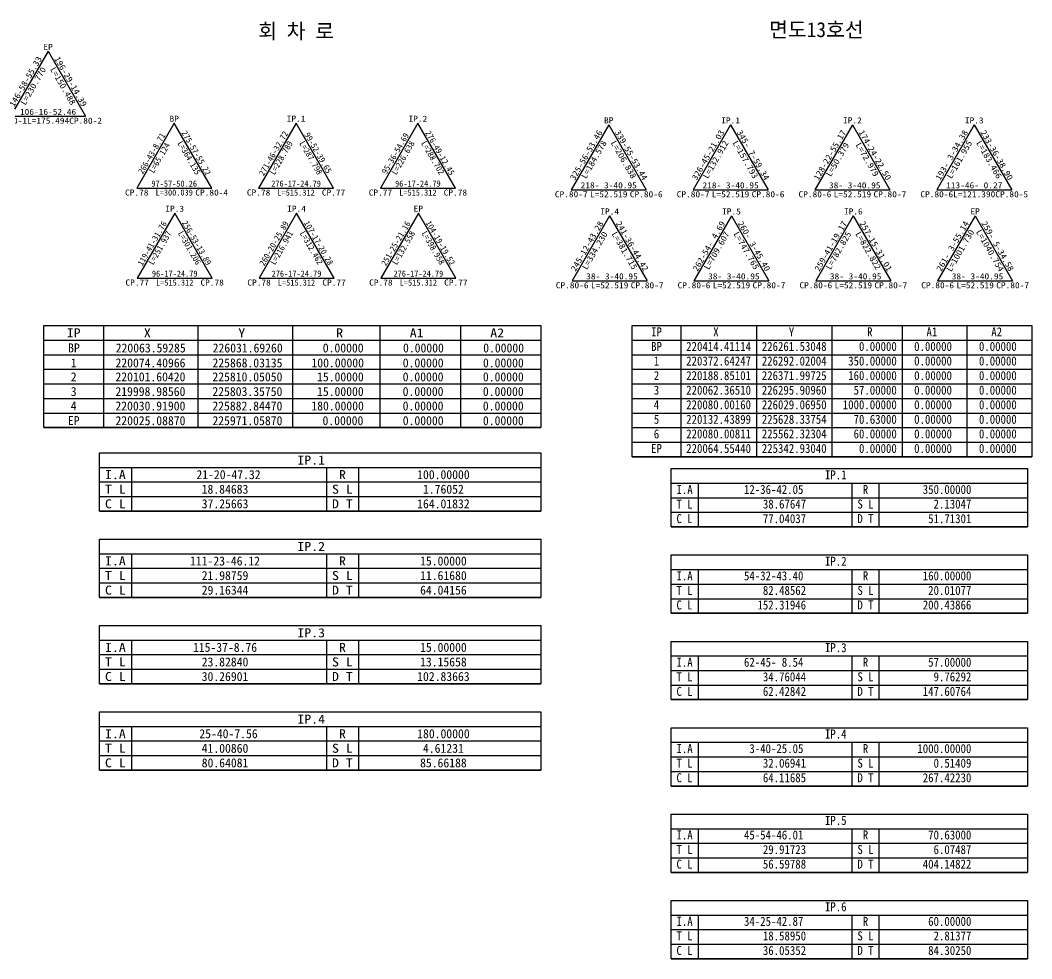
# Model space of a CAD drawing. Extents: x 233244 to 234009, y 219707 to 220193.
# Drawn here: x 233499 to 234009, y 219715 to 220188 of the extents above; entities that cross this region are included whole.
import ezdxf
from ezdxf.enums import TextEntityAlignment as Align

# ---------------------------------------------------------------- set-up
doc = ezdxf.new("R2010")
doc.units = 0
doc.header["$LTSCALE"] = 127
doc.header["$MEASUREMENT"] = 0
for name, color, linetype in [('CA-ALGN-TEXT', 3, 'CONTINUOUS'), ('CA-LEAD', 1, 'CONTINUOUS'), ('CA-TABL-LIN1', 4, 'CONTINUOUS'), ('CA-TABL-LIN2', 1, 'CONTINUOUS'), ('CA-TABL-TEX1', 6, 'CONTINUOUS'), ('CA-TABL-TEX2', 3, 'CONTINUOUS'), ('CA-TEXT', 3, 'CONTINUOUS'), ('CZ-TEX1', 6, 'CONTINUOUS')]:
    doc.layers.add(name, color=color, linetype=linetype)
doc.styles.add('GHS', font='DotumChe.ttf')

msp = doc.modelspace()

# ---------------------------------------------------------------- linework, layer by layer
at = {"layer": 'CA-LEAD'}
for p, q in [((233513.01, 220172.61), (233494.11, 220139.88)), ((233513.01, 220172.61), (233531.91, 220139.88)), ((233494.11, 220139.88), (233531.91, 220139.88)), ((233576.6, 220136.4), (233557.7, 220103.66)), ((233595.5, 220103.66), (233576.6, 220136.4)), ((233638.02, 220136.4), (233619.12, 220103.66)), ((233656.92, 220103.66), (233638.02, 220136.4)), ((233699.45, 220136.4), (233680.55, 220103.66)), ((233718.35, 220103.66), (233699.45, 220136.4)), ((233795.66, 220135.54), (233776.76, 220102.8)), ((233795.66, 220135.54), (233814.56, 220102.8)), ((233857.08, 220135.54), (233838.18, 220102.8)), ((233857.08, 220135.54), (233875.98, 220102.8)), ((233918.51, 220135.54), (233899.61, 220102.8)), ((233918.51, 220135.54), (233937.41, 220102.8)), ((233979.93, 220135.54), (233961.03, 220102.8)), ((233979.93, 220135.54), (233998.83, 220102.8)), ((233557.7, 220103.66), (233595.5, 220103.66)), ((233619.12, 220103.66), (233656.92, 220103.66)), ((233680.55, 220103.66), (233718.35, 220103.66)), ((233776.76, 220102.8), (233814.56, 220102.8)), ((233838.18, 220102.8), (233875.98, 220102.8)), ((233899.61, 220102.8), (233937.41, 220102.8)), ((233961.03, 220102.8), (233998.83, 220102.8)), ((233576.84, 220091), (233557.94, 220058.27)), ((233595.74, 220058.27), (233576.84, 220091)), ((233638.26, 220091), (233619.36, 220058.27)), ((233657.16, 220058.27), (233638.26, 220091)), ((233699.69, 220091), (233680.79, 220058.27)), ((233718.59, 220058.27), (233699.69, 220091)), ((233796.12, 220089.63), (233777.22, 220056.9)), ((233796.12, 220089.63), (233815.02, 220056.9)), ((233857.54, 220089.63), (233838.64, 220056.9)), ((233857.54, 220089.63), (233876.44, 220056.9)), ((233918.97, 220089.63), (233900.07, 220056.9)), ((233918.97, 220089.63), (233937.87, 220056.9)), ((233980.39, 220089.63), (233961.49, 220056.9)), ((233980.39, 220089.63), (233999.29, 220056.9)), ((233557.94, 220058.27), (233595.74, 220058.27)), ((233619.36, 220058.27), (233657.16, 220058.27)), ((233680.79, 220058.27), (233718.59, 220058.27)), ((233777.22, 220056.9), (233815.02, 220056.9)), ((233838.64, 220056.9), (233876.44, 220056.9)), ((233900.07, 220056.9), (233937.87, 220056.9)), ((233961.49, 220056.9), (233999.29, 220056.9))]:
    msp.add_line(p, q, dxfattribs=at)
at = {"layer": 'CA-TABL-LIN1'}
for p, q in [((233510.88, 219982.87), (233510.88, 220034.32)), ((233510.88, 220034.32), (233761.48, 220034.32)), ((233761.48, 220034.32), (233761.48, 219982.87)), ((233807.49, 220034.32), (234008.93, 220034.32)), ((233807.49, 219968.17), (233807.49, 220034.32)), ((234008.93, 220034.32), (234008.93, 219968.17)), ((233510.88, 220026.97), (233761.48, 220026.97)), ((233807.49, 220026.97), (234008.93, 220026.97)), ((233510.88, 219982.87), (233761.48, 219982.87)), ((233761.48, 219982.87), (233510.88, 219982.87)), ((233538.88, 219940.78), (233538.88, 219970.18)), ((233538.88, 219970.18), (233761.48, 219970.18)), ((233761.48, 219970.18), (233761.48, 219940.78)), ((233807.49, 219968.17), (234008.93, 219968.17)), ((234008.93, 219968.17), (233807.49, 219968.17)), ((233538.88, 219962.83), (233761.48, 219962.83)), ((233827.09, 219962.19), (234006.76, 219962.19)), ((233827.09, 219932.79), (233827.09, 219962.19)), ((234006.76, 219962.19), (234006.76, 219932.79)), ((233827.09, 219954.84), (234006.76, 219954.84)), ((233538.88, 219940.78), (233761.48, 219940.78)), ((233761.48, 219940.78), (233538.88, 219940.78)), ((233827.09, 219932.79), (234006.76, 219932.79)), ((234006.76, 219932.79), (233827.09, 219932.79)), ((233538.88, 219897.23), (233538.88, 219926.63)), ((233538.88, 219926.63), (233761.48, 219926.63)), ((233761.48, 219926.63), (233761.48, 219897.23)), ((233538.88, 219919.28), (233761.48, 219919.28)), ((233827.09, 219918.63), (234006.76, 219918.63)), ((233827.09, 219889.23), (233827.09, 219918.63)), ((234006.76, 219918.63), (234006.76, 219889.23)), ((233827.09, 219911.28), (234006.76, 219911.28)), ((233538.88, 219897.23), (233761.48, 219897.23)), ((233761.48, 219897.23), (233538.88, 219897.23)), ((233538.88, 219853.68), (233538.88, 219883.08)), ((233538.88, 219883.08), (233761.48, 219883.08)), ((233761.48, 219883.08), (233761.48, 219853.68)), ((233538.88, 219875.73), (233761.48, 219875.73)), ((233827.09, 219875.08), (234006.76, 219875.08)), ((233827.09, 219845.68), (233827.09, 219875.08)), ((234006.76, 219875.08), (234006.76, 219845.68)), ((233827.09, 219867.73), (234006.76, 219867.73)), ((233827.09, 219845.68), (234006.76, 219845.68)), ((234006.76, 219845.68), (233827.09, 219845.68)), ((233538.88, 219810.13), (233538.88, 219839.53)), ((233538.88, 219839.53), (233761.48, 219839.53)), ((233761.48, 219839.53), (233761.48, 219810.13)), ((233538.88, 219832.18), (233761.48, 219832.18)), ((233827.09, 219831.52), (234006.76, 219831.52)), ((233827.09, 219802.12), (233827.09, 219831.52)), ((234006.76, 219831.52), (234006.76, 219802.12)), ((233827.09, 219824.17), (234006.76, 219824.17)), ((233761.48, 219810.13), (233538.88, 219810.13)), ((233827.09, 219802.12), (234006.76, 219802.12)), ((234006.76, 219802.12), (233827.09, 219802.12)), ((233827.09, 219787.96), (234006.76, 219787.96)), ((233827.09, 219758.57), (233827.09, 219787.96)), ((234006.76, 219787.96), (234006.76, 219758.57)), ((233827.09, 219780.61), (234006.76, 219780.61)), ((233827.09, 219758.57), (234006.76, 219758.57)), ((234006.76, 219758.57), (233827.09, 219758.57)), ((233827.09, 219744.41), (234006.76, 219744.41)), ((233827.09, 219715.01), (233827.09, 219744.41)), ((234006.76, 219744.41), (234006.76, 219715.01)), ((233827.09, 219737.06), (234006.76, 219737.06)), ((233827.09, 219715.01), (234006.76, 219715.01)), ((234006.76, 219715.01), (233827.09, 219715.01))]:
    msp.add_line(p, q, dxfattribs=at)
at = {"layer": 'CA-TABL-LIN2'}
for p, q in [((233540.98, 220034.32), (233540.98, 219982.87)), ((233588.58, 220034.32), (233588.58, 219982.87)), ((233636.18, 220034.32), (233636.18, 219982.87)), ((233680.28, 220034.32), (233680.28, 219982.87)), ((233720.88, 220034.32), (233720.88, 219982.87)), ((233831.99, 220034.32), (233831.99, 219968.17)), ((233870.1, 220034.32), (233870.1, 219968.17)), ((233908.21, 220034.32), (233908.21, 219968.17)), ((233943.6, 220034.32), (233943.6, 219968.17)), ((233976.27, 220034.32), (233976.27, 219968.17)), ((233510.88, 220019.62), (233761.48, 220019.62)), ((233807.49, 220019.62), (234008.93, 220019.62)), ((233510.88, 220012.27), (233761.48, 220012.27)), ((233807.49, 220012.27), (234008.93, 220012.27)), ((233510.88, 220004.92), (233761.48, 220004.92)), ((233807.49, 220004.92), (234008.93, 220004.92)), ((233510.88, 219997.57), (233761.48, 219997.57)), ((233807.49, 219997.57), (234008.93, 219997.57)), ((233510.88, 219990.22), (233761.48, 219990.22)), ((233807.49, 219990.22), (234008.93, 219990.22)), ((233807.49, 219982.87), (234008.93, 219982.87)), ((233807.49, 219975.52), (234008.93, 219975.52)), ((233554.98, 219962.83), (233554.98, 219940.78)), ((233653.33, 219962.83), (233653.33, 219940.78)), ((233669.43, 219962.83), (233669.43, 219940.78)), ((233538.88, 219955.48), (233761.48, 219955.48)), ((233840.7, 219954.84), (233840.7, 219932.79)), ((233918.29, 219954.84), (233918.29, 219932.79)), ((233931.9, 219954.84), (233931.9, 219932.79)), ((233538.88, 219948.13), (233761.48, 219948.13)), ((233827.09, 219947.49), (234006.76, 219947.49)), ((233827.09, 219940.14), (234006.76, 219940.14)), ((233554.98, 219919.28), (233554.98, 219897.23)), ((233653.33, 219919.28), (233653.33, 219897.23)), ((233669.43, 219919.28), (233669.43, 219897.23)), ((233538.88, 219911.93), (233761.48, 219911.93)), ((233840.7, 219911.28), (233840.7, 219889.23)), ((233918.29, 219911.28), (233918.29, 219889.23)), ((233931.9, 219911.28), (233931.9, 219889.23)), ((233538.88, 219904.58), (233761.48, 219904.58)), ((233827.09, 219903.93), (234006.76, 219903.93)), ((233827.09, 219896.58), (234006.76, 219896.58)), ((233827.09, 219889.23), (234006.76, 219889.23)), ((234006.76, 219889.23), (233827.09, 219889.23)), ((233554.98, 219875.73), (233554.98, 219853.68)), ((233653.33, 219875.73), (233653.33, 219853.68)), ((233669.43, 219875.73), (233669.43, 219853.68)), ((233538.88, 219868.38), (233761.48, 219868.38)), ((233840.7, 219867.73), (233840.7, 219845.68)), ((233918.29, 219867.73), (233918.29, 219845.68)), ((233931.9, 219867.73), (233931.9, 219845.68)), ((233538.88, 219861.03), (233761.48, 219861.03)), ((233827.09, 219860.38), (234006.76, 219860.38)), ((233538.88, 219853.68), (233761.48, 219853.68)), ((233761.48, 219853.68), (233538.88, 219853.68)), ((233827.09, 219853.03), (234006.76, 219853.03)), ((233554.98, 219832.18), (233554.98, 219810.13)), ((233653.33, 219832.18), (233653.33, 219810.13)), ((233669.43, 219832.18), (233669.43, 219810.13)), ((233538.88, 219824.83), (233761.48, 219824.83)), ((233840.7, 219824.17), (233840.7, 219802.12)), ((233918.29, 219824.17), (233918.29, 219802.12)), ((233931.9, 219824.17), (233931.9, 219802.12)), ((233538.88, 219817.48), (233761.48, 219817.48)), ((233827.09, 219816.82), (234006.76, 219816.82)), ((233538.88, 219810.13), (233761.48, 219810.13)), ((233827.09, 219809.47), (234006.76, 219809.47)), ((233840.7, 219780.61), (233840.7, 219758.57)), ((233918.29, 219780.61), (233918.29, 219758.57)), ((233931.9, 219780.61), (233931.9, 219758.57)), ((233827.09, 219773.26), (234006.76, 219773.26)), ((233827.09, 219765.91), (234006.76, 219765.91)), ((233840.7, 219737.06), (233840.7, 219715.01)), ((233918.29, 219737.06), (233918.29, 219715.01)), ((233931.9, 219737.06), (233931.9, 219715.01)), ((233827.09, 219729.71), (234006.76, 219729.71)), ((233827.09, 219722.36), (234006.76, 219722.36))]:
    msp.add_line(p, q, dxfattribs=at)

# ---------------------------------------------------------------- texts
at = {"layer": 'CA-ALGN-TEXT', "style": 'GHS', "width": 1.128305}
for s, p, p2 in [('EP', (233510.65, 220173.32), (233515.37, 220173.32)), ('CP.80-1', (233485.84, 220136.1), (233502.38, 220136.1)), ('CP.80-2', (233523.64, 220136.1), (233540.18, 220136.1)), ('BP', (233574.24, 220137.11), (233578.96, 220137.11)), ('IP.1', (233633.3, 220137.11), (233642.75, 220137.11)), ('IP.2', (233694.72, 220137.11), (233704.17, 220137.11)), ('BP', (233793.3, 220136.25), (233798.02, 220136.25)), ('IP.1', (233852.36, 220136.25), (233861.81, 220136.25)), ('IP.2', (233913.78, 220136.25), (233923.23, 220136.25)), ('IP.3', (233975.21, 220136.25), (233984.66, 220136.25)), ('CP.78', (233551.79, 220099.88), (233563.61, 220099.88)), ('CP.80-4', (233587.23, 220099.88), (233603.77, 220099.88)), ('CP.78', (233613.22, 220099.88), (233625.03, 220099.88)), ('CP.77', (233651.02, 220099.88), (233662.83, 220099.88)), ('CP.77', (233674.64, 220099.88), (233686.46, 220099.88)), ('CP.78', (233712.44, 220099.88), (233724.26, 220099.88)), ('CP.80-7', (233768.49, 220099.02), (233785.03, 220099.02)), ('CP.80-6', (233806.29, 220099.02), (233822.83, 220099.02)), ('CP.80-7', (233829.91, 220099.02), (233846.45, 220099.02)), ('CP.80-6', (233867.71, 220099.02), (233884.25, 220099.02)), ('CP.80-6', (233891.34, 220099.02), (233907.88, 220099.02)), ('CP.80-7', (233929.14, 220099.02), (233945.68, 220099.02)), ('CP.80-6', (233952.76, 220099.02), (233969.3, 220099.02)), ('CP.80-5', (233990.56, 220099.02), (234007.1, 220099.02)), ('IP.3', (233572.11, 220091.71), (233581.56, 220091.71)), ('IP.4', (233633.54, 220091.71), (233642.99, 220091.71)), ('EP', (233697.32, 220091.71), (233702.05, 220091.71)), ('IP.4', (233791.39, 220090.34), (233800.84, 220090.34)), ('IP.5', (233852.82, 220090.34), (233862.27, 220090.34)), ('IP.6', (233914.24, 220090.34), (233923.69, 220090.34)), ('EP', (233978.03, 220090.34), (233982.75, 220090.34)), ('CP.77', (233552.03, 220054.49), (233563.84, 220054.49)), ('CP.78', (233589.83, 220054.49), (233601.64, 220054.49)), ('CP.78', (233613.46, 220054.49), (233625.27, 220054.49)), ('CP.77', (233651.26, 220054.49), (233663.07, 220054.49)), ('CP.78', (233674.88, 220054.49), (233686.69, 220054.49)), ('CP.77', (233712.68, 220054.49), (233724.49, 220054.49)), ('CP.80-6', (233768.95, 220053.12), (233785.48, 220053.12)), ('CP.80-7', (233806.75, 220053.12), (233823.28, 220053.12)), ('CP.80-6', (233830.37, 220053.12), (233846.91, 220053.12)), ('CP.80-7', (233868.17, 220053.12), (233884.71, 220053.12)), ('CP.80-6', (233891.8, 220053.12), (233908.33, 220053.12)), ('CP.80-7', (233929.6, 220053.12), (233946.13, 220053.12)), ('CP.80-6', (233953.22, 220053.12), (233969.76, 220053.12)), ('CP.80-7', (233991.02, 220053.12), (234007.56, 220053.12))]:
    msp.add_text(s, height=3.071, dxfattribs=at).set_placement(p, p2, align=Align.FIT)
at = {"layer": 'CA-TABL-TEX1', "style": 'GHS'}
for s, width, p, p2 in [('IP', 1.128305, (233522.43, 220028.37), (233529.43, 220028.37)), ('X', 1.128305, (233561.28, 220028.37), (233564.78, 220028.37)), ('Y', 1.128305, (233608.88, 220028.37), (233612.38, 220028.37)), ('R', 1.128305, (233658.23, 220028.37), (233661.73, 220028.37)), ('A1', 1.128305, (233695.33, 220028.37), (233702.33, 220028.37)), ('A2', 1.128305, (233735.93, 220028.37), (233742.93, 220028.37)), ('IP', 0.877567, (233817.02, 220028.88), (233822.46, 220028.88)), ('X', 0.877567, (233848.32, 220028.88), (233851.05, 220028.88)), ('Y', 0.877567, (233886.43, 220028.88), (233889.16, 220028.88)), ('R', 0.877567, (233925.91, 220028.88), (233928.63, 220028.88)), ('A1', 0.877567, (233955.85, 220028.88), (233961.29, 220028.88)), ('A2', 0.877567, (233988.52, 220028.88), (233993.96, 220028.88)), ('IP.1', 1.128305, (233638.63, 219964.23), (233652.63, 219964.23)), ('IP.1', 0.877567, (233904.67, 219956.74), (233915.56, 219956.74)), ('IP.2', 1.128305, (233638.63, 219920.68), (233652.63, 219920.68)), ('IP.2', 0.877567, (233904.67, 219913.19), (233915.56, 219913.19)), ('IP.3', 1.128305, (233638.63, 219877.13), (233652.63, 219877.13)), ('IP.3', 0.877567, (233904.67, 219869.63), (233915.56, 219869.63)), ('IP.4', 1.128305, (233638.63, 219833.58), (233652.63, 219833.58)), ('IP.4', 0.877567, (233904.67, 219826.08), (233915.56, 219826.08)), ('IP.5', 0.877567, (233904.67, 219782.52), (233915.56, 219782.52)), ('IP.6', 0.877567, (233904.67, 219738.97), (233915.56, 219738.97))]:
    msp.add_text(s, height=4.55, dxfattribs=dict(at, width=width)).set_placement(p, p2, align=Align.FIT)
at = {"layer": 'CA-TABL-TEX2', "style": 'GHS'}
for s, p in [('BP', (233526.06, 220020.76)), ('220063.59285', (233564.74, 220020.76)), ('226031.69260', (233613.63, 220020.76)), ('0.00000', (233661.78, 220020.76)), ('0.00000', (233702.23, 220020.76)), ('0.00000', (233742.65, 220020.76)), ('1', (233525.95, 220013.24)), ('220074.40966', (233564.63, 220013.24)), ('225868.03135', (233613.52, 220013.24)), ('100.00000', (233659.02, 220013.24)), ('0.00000', (233702.11, 220013.24)), ('0.00000', (233742.53, 220013.24)), ('2', (233525.91, 220006.19)), ('220101.60420', (233564.6, 220006.19)), ('225810.05050', (233613.49, 220006.19)), ('15.00000', (233660.36, 220006.19)), ('0.00000', (233702.08, 220006.19)), ('0.00000', (233742.5, 220006.19)), ('3', (233525.9, 219998.79)), ('219998.98560', (233564.59, 219998.79)), ('225803.35750', (233613.48, 219998.79)), ('15.00000', (233660.35, 219998.79)), ('0.00000', (233702.07, 219998.79)), ('0.00000', (233742.49, 219998.79)), ('4', (233525.89, 219991.51)), ('220030.91900', (233564.58, 219991.51)), ('225882.84470', (233613.47, 219991.51)), ('180.00000', (233658.96, 219991.51)), ('0.00000', (233702.06, 219991.51)), ('0.00000', (233742.48, 219991.51)), ('EP', (233525.93, 219984.11)), ('220025.08870', (233564.61, 219984.11)), ('225971.05870', (233613.5, 219984.11)), ('0.00000', (233661.65, 219984.11)), ('0.00000', (233702.1, 219984.11)), ('0.00000', (233742.52, 219984.11)), ('21-20-47.32', (233603.96, 219956.88)), ('21-20-47.32', (233603.96, 219956.88)), ('100.00000', (233712.31, 219956.88)), ('18.84683', (233602.21, 219949.53)), ('1.76052', (233712.31, 219949.53)), ('37.25663', (233602.21, 219942.18)), ('164.01832', (233712.31, 219942.18)), ('111-23-46.12', (233602.21, 219913.33)), ('15.00000', (233712.31, 219913.33)), ('21.98759', (233602.21, 219905.98)), ('11.61680', (233712.31, 219905.98)), ('29.16344', (233602.21, 219898.63)), ('64.04156', (233712.31, 219898.63)), ('115-37-8.76', (233602.21, 219869.78)), ('15.00000', (233712.31, 219869.78)), ('23.82840', (233602.21, 219862.43)), ('13.15658', (233712.31, 219862.43)), ('30.26901', (233602.21, 219855.08)), ('102.83663', (233712.31, 219855.08)), ('25-40-7.56', (233603.96, 219826.23)), ('180.00000', (233712.31, 219826.23)), ('41.00860', (233602.21, 219818.88)), ('4.61231', (233712.31, 219818.88)), ('80.64081', (233602.21, 219811.53)), ('85.66188', (233712.31, 219811.53))]:
    msp.add_text(s, height=4.55, dxfattribs=at).set_placement(p, align=Align.CENTER)
for s, width, p, p2 in [('BP', 0.877567, (233817.02, 220021.53), (233822.46, 220021.53)), ('220414.41114', 0.877567, (233834.71, 220021.53), (233867.38, 220021.53)), ('226261.53048', 0.877567, (233872.82, 220021.53), (233905.49, 220021.53)), ('    0.00000', 0.877567, (233910.93, 220021.53), (233940.88, 220021.53)), ('   0.00000', 0.877567, (233941.47, 220021.53), (233968.69, 220021.53)), ('   0.00000', 0.877567, (233974.14, 220021.53), (234001.36, 220021.53)), ('1', 0.877567, (233818.38, 220014.18), (233821.1, 220014.18)), ('220372.64247', 0.877567, (233834.71, 220014.18), (233867.38, 220014.18)), ('226292.02004', 0.877567, (233872.82, 220014.18), (233905.49, 220014.18)), ('  350.00000', 0.877567, (233910.93, 220014.18), (233940.88, 220014.18)), ('   0.00000', 0.877567, (233941.47, 220014.18), (233968.69, 220014.18)), ('   0.00000', 0.877567, (233974.14, 220014.18), (234001.36, 220014.18)), ('2', 0.877567, (233818.38, 220006.83), (233821.1, 220006.83)), ('220188.85101', 0.877567, (233834.71, 220006.83), (233867.38, 220006.83)), ('226371.99725', 0.877567, (233872.82, 220006.83), (233905.49, 220006.83)), ('  160.00000', 0.877567, (233910.93, 220006.83), (233940.88, 220006.83)), ('   0.00000', 0.877567, (233941.47, 220006.83), (233968.69, 220006.83)), ('   0.00000', 0.877567, (233974.14, 220006.83), (234001.36, 220006.83)), ('3', 0.877567, (233818.38, 219999.48), (233821.1, 219999.48)), ('220062.36510', 0.877567, (233834.71, 219999.48), (233867.38, 219999.48)), ('226295.90960', 0.877567, (233872.82, 219999.48), (233905.49, 219999.48)), ('   57.00000', 0.877567, (233910.93, 219999.48), (233940.88, 219999.48)), ('   0.00000', 0.877567, (233941.47, 219999.48), (233968.69, 219999.48)), ('   0.00000', 0.877567, (233974.14, 219999.48), (234001.36, 219999.48)), ('4', 0.877567, (233818.38, 219992.13), (233821.1, 219992.13)), ('220080.00160', 0.877567, (233834.71, 219992.13), (233867.38, 219992.13)), ('226029.06950', 0.877567, (233872.82, 219992.13), (233905.49, 219992.13)), (' 1000.00000', 0.877567, (233910.93, 219992.13), (233940.88, 219992.13)), ('   0.00000', 0.877567, (233941.47, 219992.13), (233968.69, 219992.13)), ('   0.00000', 0.877567, (233974.14, 219992.13), (234001.36, 219992.13)), ('5', 0.877567, (233818.38, 219984.78), (233821.1, 219984.78)), ('220132.43899', 0.877567, (233834.71, 219984.78), (233867.38, 219984.78)), ('225628.33754', 0.877567, (233872.82, 219984.78), (233905.49, 219984.78)), ('   70.63000', 0.877567, (233910.93, 219984.78), (233940.88, 219984.78)), ('   0.00000', 0.877567, (233941.47, 219984.78), (233968.69, 219984.78)), ('   0.00000', 0.877567, (233974.14, 219984.78), (234001.36, 219984.78)), ('6', 0.877567, (233818.38, 219977.43), (233821.1, 219977.43)), ('220080.00811', 0.877567, (233834.71, 219977.43), (233867.38, 219977.43)), ('225562.32304', 0.877567, (233872.82, 219977.43), (233905.49, 219977.43)), ('   60.00000', 0.877567, (233910.93, 219977.43), (233940.88, 219977.43)), ('   0.00000', 0.877567, (233941.47, 219977.43), (233968.69, 219977.43)), ('   0.00000', 0.877567, (233974.14, 219977.43), (234001.36, 219977.43)), ('EP', 0.877567, (233817.02, 219970.08), (233822.46, 219970.08)), ('220064.55440', 0.877567, (233834.71, 219970.08), (233867.38, 219970.08)), ('225342.93040', 0.877567, (233872.82, 219970.08), (233905.49, 219970.08)), ('    0.00000', 0.877567, (233910.93, 219970.08), (233940.88, 219970.08)), ('   0.00000', 0.877567, (233941.47, 219970.08), (233968.69, 219970.08)), ('   0.00000', 0.877567, (233974.14, 219970.08), (234001.36, 219970.08)), ('I.A', 1.128305, (233541.68, 219956.88), (233552.18, 219956.88)), ('R', 1.128305, (233659.63, 219956.88), (233663.13, 219956.88)), ('T L', 1.128305, (233541.68, 219949.53), (233552.18, 219949.53)), ('S L', 1.128305, (233656.13, 219949.53), (233666.63, 219949.53)), ('I.A', 0.877567, (233829.81, 219949.39), (233837.98, 219949.39)), ('12-36-42.05', 0.877567, (233863.84, 219949.39), (233893.79, 219949.39)), ('12-36-42.05', 0.877567, (233863.84, 219949.39), (233893.79, 219949.39)), ('R', 0.877567, (233923.73, 219949.39), (233926.45, 219949.39)), ('   350.00000', 0.877567, (233945.81, 219949.39), (233978.48, 219949.39)), ('C L', 1.128305, (233541.68, 219942.18), (233552.18, 219942.18)), ('D T', 1.128305, (233656.13, 219942.18), (233666.63, 219942.18)), ('T L', 0.877567, (233829.81, 219942.04), (233837.98, 219942.04)), ('    38.67647', 0.877567, (233862.48, 219942.04), (233895.15, 219942.04)), ('S L', 0.877567, (233921.01, 219942.04), (233929.17, 219942.04)), ('     2.13047', 0.877567, (233945.81, 219942.04), (233978.48, 219942.04)), ('C L', 0.877567, (233829.81, 219934.69), (233837.98, 219934.69)), ('    77.04037', 0.877567, (233862.48, 219934.69), (233895.15, 219934.69)), ('D T', 0.877567, (233921.01, 219934.69), (233929.17, 219934.69)), ('    51.71301', 0.877567, (233945.81, 219934.69), (233978.48, 219934.69)), ('I.A', 1.128305, (233541.68, 219913.33), (233552.18, 219913.33)), ('R', 1.128305, (233659.63, 219913.33), (233663.13, 219913.33)), ('T L', 1.128305, (233541.68, 219905.98), (233552.18, 219905.98)), ('S L', 1.128305, (233656.13, 219905.98), (233666.63, 219905.98)), ('I.A', 0.877567, (233829.81, 219905.84), (233837.98, 219905.84)), ('54-32-43.40', 0.877567, (233863.84, 219905.84), (233893.79, 219905.84)), ('54-32-43.40', 0.877567, (233863.84, 219905.84), (233893.79, 219905.84)), ('R', 0.877567, (233923.73, 219905.84), (233926.45, 219905.84)), ('   160.00000', 0.877567, (233945.81, 219905.84), (233978.48, 219905.84)), ('C L', 1.128305, (233541.68, 219898.63), (233552.18, 219898.63)), ('D T', 1.128305, (233656.13, 219898.63), (233666.63, 219898.63)), ('T L', 0.877567, (233829.81, 219898.49), (233837.98, 219898.49)), ('    82.48562', 0.877567, (233862.48, 219898.49), (233895.15, 219898.49)), ('S L', 0.877567, (233921.01, 219898.49), (233929.17, 219898.49)), ('    20.01077', 0.877567, (233945.81, 219898.49), (233978.48, 219898.49)), ('C L', 0.877567, (233829.81, 219891.14), (233837.98, 219891.14)), ('   152.31946', 0.877567, (233862.48, 219891.14), (233895.15, 219891.14)), ('D T', 0.877567, (233921.01, 219891.14), (233929.17, 219891.14)), ('   200.43866', 0.877567, (233945.81, 219891.14), (233978.48, 219891.14)), ('I.A', 1.128305, (233541.68, 219869.78), (233552.18, 219869.78)), ('R', 1.128305, (233659.63, 219869.78), (233663.13, 219869.78)), ('T L', 1.128305, (233541.68, 219862.43), (233552.18, 219862.43)), ('S L', 1.128305, (233656.13, 219862.43), (233666.63, 219862.43)), ('I.A', 0.877567, (233829.81, 219862.28), (233837.98, 219862.28)), ('62-45- 8.54', 0.877567, (233863.84, 219862.28), (233893.79, 219862.28)), ('62-45- 8.54', 0.877567, (233863.84, 219862.28), (233893.79, 219862.28)), ('R', 0.877567, (233923.73, 219862.28), (233926.45, 219862.28)), ('    57.00000', 0.877567, (233945.81, 219862.28), (233978.48, 219862.28)), ('C L', 1.128305, (233541.68, 219855.08), (233552.18, 219855.08)), ('D T', 1.128305, (233656.13, 219855.08), (233666.63, 219855.08)), ('T L', 0.877567, (233829.81, 219854.93), (233837.98, 219854.93)), ('    34.76044', 0.877567, (233862.48, 219854.93), (233895.15, 219854.93)), ('S L', 0.877567, (233921.01, 219854.93), (233929.17, 219854.93)), ('     9.76292', 0.877567, (233945.81, 219854.93), (233978.48, 219854.93)), ('C L', 0.877567, (233829.81, 219847.58), (233837.98, 219847.58)), ('    62.42842', 0.877567, (233862.48, 219847.58), (233895.15, 219847.58)), ('D T', 0.877567, (233921.01, 219847.58), (233929.17, 219847.58)), ('   147.60764', 0.877567, (233945.81, 219847.58), (233978.48, 219847.58)), ('I.A', 1.128305, (233541.68, 219826.23), (233552.18, 219826.23)), ('R', 1.128305, (233659.63, 219826.23), (233663.13, 219826.23)), ('T L', 1.128305, (233541.68, 219818.88), (233552.18, 219818.88)), ('S L', 1.128305, (233656.13, 219818.88), (233666.63, 219818.88)), ('I.A', 0.877567, (233829.81, 219818.73), (233837.98, 219818.73)), (' 3-40-25.05', 0.877567, (233863.84, 219818.73), (233893.79, 219818.73)), (' 3-40-25.05', 0.877567, (233863.84, 219818.73), (233893.79, 219818.73)), ('R', 0.877567, (233923.73, 219818.73), (233926.45, 219818.73)), ('  1000.00000', 0.877567, (233945.81, 219818.73), (233978.48, 219818.73)), ('C L', 1.128305, (233541.68, 219811.53), (233552.18, 219811.53)), ('D T', 1.128305, (233656.13, 219811.53), (233666.63, 219811.53)), ('T L', 0.877567, (233829.81, 219811.38), (233837.98, 219811.38)), ('    32.06941', 0.877567, (233862.48, 219811.38), (233895.15, 219811.38)), ('S L', 0.877567, (233921.01, 219811.38), (233929.17, 219811.38)), ('     0.51409', 0.877567, (233945.81, 219811.38), (233978.48, 219811.38)), ('C L', 0.877567, (233829.81, 219804.03), (233837.98, 219804.03)), ('    64.11685', 0.877567, (233862.48, 219804.03), (233895.15, 219804.03)), ('D T', 0.877567, (233921.01, 219804.03), (233929.17, 219804.03)), ('   267.42230', 0.877567, (233945.81, 219804.03), (233978.48, 219804.03)), ('I.A', 0.877567, (233829.81, 219775.17), (233837.98, 219775.17)), ('45-54-46.01', 0.877567, (233863.84, 219775.17), (233893.79, 219775.17)), ('45-54-46.01', 0.877567, (233863.84, 219775.17), (233893.79, 219775.17)), ('R', 0.877567, (233923.73, 219775.17), (233926.45, 219775.17)), ('    70.63000', 0.877567, (233945.81, 219775.17), (233978.48, 219775.17)), ('T L', 0.877567, (233829.81, 219767.82), (233837.98, 219767.82)), ('    29.91723', 0.877567, (233862.48, 219767.82), (233895.15, 219767.82)), ('S L', 0.877567, (233921.01, 219767.82), (233929.17, 219767.82)), ('     6.07487', 0.877567, (233945.81, 219767.82), (233978.48, 219767.82)), ('C L', 0.877567, (233829.81, 219760.47), (233837.98, 219760.47)), ('    56.59788', 0.877567, (233862.48, 219760.47), (233895.15, 219760.47)), ('D T', 0.877567, (233921.01, 219760.47), (233929.17, 219760.47)), ('   404.14822', 0.877567, (233945.81, 219760.47), (233978.48, 219760.47)), ('I.A', 0.877567, (233829.81, 219731.62), (233837.98, 219731.62)), ('34-25-42.87', 0.877567, (233863.84, 219731.62), (233893.79, 219731.62)), ('34-25-42.87', 0.877567, (233863.84, 219731.62), (233893.79, 219731.62)), ('R', 0.877567, (233923.73, 219731.62), (233926.45, 219731.62)), ('    60.00000', 0.877567, (233945.81, 219731.62), (233978.48, 219731.62)), ('T L', 0.877567, (233829.81, 219724.27), (233837.98, 219724.27)), ('    18.58950', 0.877567, (233862.48, 219724.27), (233895.15, 219724.27)), ('S L', 0.877567, (233921.01, 219724.27), (233929.17, 219724.27)), ('     2.81377', 0.877567, (233945.81, 219724.27), (233978.48, 219724.27)), ('C L', 0.877567, (233829.81, 219716.92), (233837.98, 219716.92)), ('    36.05352', 0.877567, (233862.48, 219716.92), (233895.15, 219716.92)), ('D T', 0.877567, (233921.01, 219716.92), (233929.17, 219716.92)), ('    84.30250', 0.877567, (233945.81, 219716.92), (233978.48, 219716.92))]:
    msp.add_text(s, height=4.55, dxfattribs=dict(at, width=width)).set_placement(p, p2, align=Align.FIT)
at = {"layer": 'CA-TEXT', "style": 'GHS', "width": 1.128305}
for s, height, rotation, p, p2 in [('146-58-55.33', 3.0713, 60, (233495.86, 220144.32), (233510.03, 220168.87)), ('196-29-14.39', 3.0713, 300, (233515.99, 220168.87), (233530.16, 220144.32)), ('L=230.770', 3.071, 60, (233501.52, 220145.15), (233512.15, 220163.56)), ('L=150.488', 3.071, 300, (233513.87, 220163.56), (233524.5, 220145.15)), ('325-56-53.46', 3.0712, 60, (233778.51, 220107.25), (233792.68, 220131.8)), ('339-55-53.44', 3.0712, 300, (233798.63, 220131.8), (233812.81, 220107.25)), ('326-45-21.03', 3.0712, 60, (233839.93, 220107.25), (233854.11, 220131.8)), ('345- 7-59.34', 3.0712, 300, (233860.06, 220131.8), (233874.23, 220107.25)), ('128-22-55.17', 3.0712, 60, (233901.36, 220107.25), (233915.53, 220131.8)), ('174-24-22.50', 3.0712, 300, (233921.48, 220131.8), (233935.66, 220107.25)), ('193- 3-34.38', 3.0712, 60, (233962.78, 220107.25), (233976.96, 220131.8)), ('233-36-38.90', 3.0712, 300, (233982.91, 220131.8), (233997.08, 220107.25)), ('L=184.578', 3.071, 60, (233784.17, 220108.07), (233794.8, 220126.49)), ('L=206.838', 3.071, 300, (233796.52, 220126.49), (233807.15, 220108.07)), ('L=132.912', 3.071, 60, (233845.59, 220108.07), (233856.22, 220126.49)), ('L=157.793', 3.071, 300, (233857.94, 220126.49), (233868.57, 220108.07)), ('L=50.379', 3.071, 60, (233907.61, 220109.1), (233917.06, 220125.46)), ('L=72.979', 3.071, 300, (233919.96, 220125.46), (233929.41, 220109.1)), ('L=161.955', 3.071, 60, (233968.44, 220108.07), (233979.07, 220126.49)), ('L=183.466', 3.071, 300, (233980.79, 220126.49), (233991.42, 220108.07)), ('245-12-43.28', 3.0712, 60, (233778.96, 220061.35), (233793.14, 220085.9)), ('241-36-44.42', 3.0712, 300, (233799.09, 220085.9), (233813.27, 220061.35)), ('262-54- 4.69', 3.0712, 60, (233840.39, 220061.35), (233854.56, 220085.9)), ('260- 3-45.40', 3.0712, 300, (233860.52, 220085.9), (233874.69, 220061.35)), ('259-41-19.17', 3.0712, 60, (233901.81, 220061.35), (233915.99, 220085.9)), ('257-15-31.01', 3.0712, 300, (233921.94, 220085.9), (233936.12, 220061.35)), ('261- 3-55.14', 3.0712, 60, (233963.24, 220061.35), (233977.41, 220085.9)), ('259- 5-34.58', 3.0712, 300, (233983.37, 220085.9), (233997.54, 220061.35)), ('L=334.230', 3.071, 60, (233784.62, 220062.17), (233795.26, 220080.58)), ('L=381.715', 3.071, 300, (233796.98, 220080.58), (233807.61, 220062.17)), ('L=709.607', 3.071, 60, (233846.05, 220062.17), (233856.68, 220080.58)), ('L=747.765', 3.071, 300, (233858.4, 220080.58), (233869.03, 220062.17)), ('L=782.825', 3.071, 60, (233907.47, 220062.17), (233918.1, 220080.58)), ('L=822.822', 3.071, 300, (233919.83, 220080.58), (233930.46, 220062.17)), ('L=1001.730', 3.071, 60, (233968.31, 220061.15), (233980.12, 220081.61)), ('L=1040.754', 3.071, 300, (233980.66, 220081.61), (233992.47, 220061.15))]:
    msp.add_text(s, height=height, rotation=rotation, dxfattribs=at).set_placement(p, p2, align=Align.FIT)
for s, height, p, p2 in [('106-16-52.46', 3.0713, (233498.83, 220140.58), (233527.18, 220140.58)), ('L=175.494', 3.071, (233502.38, 220136.1), (233523.64, 220136.1)), ('218- 3-40.95', 3.0712, (233781.48, 220103.51), (233809.83, 220103.51)), ('218- 3-40.95', 3.0712, (233842.91, 220103.51), (233871.26, 220103.51)), (' 38- 3-40.95', 3.0712, (233904.33, 220103.51), (233932.68, 220103.51)), ('113-46- 0.27', 3.0712, (233965.76, 220103.51), (233994.11, 220103.51)), ('L=52.519', 3.071, (233786.21, 220099.02), (233805.11, 220099.02)), ('L=52.519', 3.071, (233847.63, 220099.02), (233866.53, 220099.02)), ('L=52.519', 3.071, (233909.06, 220099.02), (233927.96, 220099.02)), ('L=121.390', 3.071, (233969.3, 220099.02), (233990.56, 220099.02)), (' 38- 3-40.95', 3.0712, (233781.94, 220057.61), (233810.29, 220057.61)), (' 38- 3-40.95', 3.0712, (233843.37, 220057.61), (233871.72, 220057.61)), (' 38- 3-40.95', 3.0712, (233904.79, 220057.61), (233933.14, 220057.61)), (' 38- 3-40.95', 3.0712, (233966.22, 220057.61), (233994.57, 220057.61)), ('L=52.519', 3.071, (233786.67, 220053.12), (233805.57, 220053.12)), ('L=52.519', 3.071, (233848.09, 220053.12), (233866.99, 220053.12)), ('L=52.519', 3.071, (233909.52, 220053.12), (233928.42, 220053.12)), ('L=52.519', 3.071, (233970.94, 220053.12), (233989.84, 220053.12))]:
    msp.add_text(s, height=height, dxfattribs=at).set_placement(p, p2, align=Align.FIT)
at = {"layer": 'CA-TEXT', "style": 'GHS'}
for s, height, rotation, p in [('275-57-55.22', 3.0713, 300, (233586.4, 220120.64)), ('271-46-32.72', 3.0713, 60, (233627.96, 220120.38)), ('276-49-12.45', 3.0713, 300, (233709.25, 220120.64)), ('266-43-8.71', 3.0713, 60, (233566.54, 220120.38)), ('L=364.135', 3.071, 300, (233582.78, 220118.14)), ('L=228.789', 3.071, 60, (233631.85, 220118.14)), ('L=287.798', 3.071, 300, (233644.2, 220118.14)), ('99-52-39.65', 3.0713, 300, (233647.83, 220120.64)), ('95-36-54.69', 3.0713, 60, (233689.39, 220120.38)), ('L=226.638', 3.071, 60, (233693.27, 220118.14)), ('L=288.702', 3.071, 300, (233705.63, 220118.14)), ('L=65.124', 3.071, 60, (233570.42, 220118.14)), ('119-41-31.76', 3.0713, 60, (233566.77, 220074.99)), ('256-53-13.89', 3.0713, 300, (233586.64, 220075.25)), ('260-20-25.89', 3.0713, 60, (233628.2, 220074.99)), ('107-17-20.28', 3.0713, 300, (233648.07, 220075.25)), ('251-25-21.16', 3.0713, 60, (233689.62, 220074.99)), ('104-19-19.52', 3.0713, 300, (233709.49, 220075.25)), ('L=251.937', 3.071, 60, (233570.66, 220072.75)), ('L=301.206', 3.071, 300, (233583.01, 220072.75)), ('L=216.941', 3.071, 60, (233632.09, 220072.75)), ('L=312.462', 3.071, 300, (233644.44, 220072.75)), ('L=132.558', 3.071, 60, (233693.51, 220072.75)), ('L=398.958', 3.071, 300, (233705.86, 220072.75))]:
    msp.add_text(s, height=height, rotation=rotation, dxfattribs=at).set_placement(p, align=Align.CENTER)
for s, height, p in [('97-57-50.26', 3.0713, (233576.6, 220104.37)), ('276-17-24.79', 3.0713, (233638.02, 220104.37)), ('96-17-24.79', 3.0713, (233699.45, 220104.37)), ('L=300.039', 3.071, (233576.6, 220099.88)), ('L=515.312', 3.071, (233638.02, 220099.88)), ('L=515.312', 3.071, (233699.45, 220099.88)), ('96-17-24.79', 3.0713, (233576.84, 220058.98)), ('276-17-24.79', 3.0713, (233638.26, 220058.98)), ('276-17-24.79', 3.0713, (233699.69, 220058.98)), ('L=515.312', 3.071, (233576.84, 220054.49)), ('L=515.312', 3.071, (233638.26, 220054.49)), ('L=515.312', 3.071, (233699.69, 220054.49))]:
    msp.add_text(s, height=height, dxfattribs=at).set_placement(p, align=Align.CENTER)
at = {"layer": 'CZ-TEX1', "style": 'GHS'}
for s, p in [('회 차 로', (233618.96, 220179)), ('면도13호선', (233876.48, 220179.78))]:
    msp.add_text(s, height=7.56, dxfattribs=at).set_placement(p)

doc.saveas('drawing.dxf')
